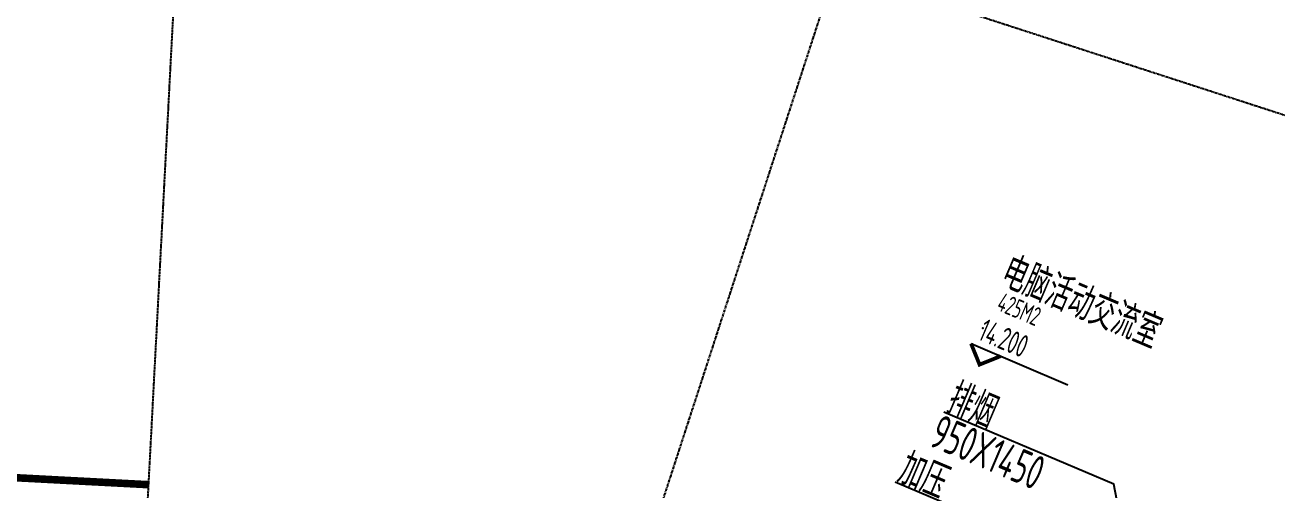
# Model space of a CAD drawing. Extents: x -3523 to 12007717, y -6694179 to 21431.
# Drawn here: x 11906569 to 11923084, y -6381567 to -6375428 of the extents above; entities that cross this region are included whole.
import ezdxf
from ezdxf.enums import TextEntityAlignment as Align

# ---------------------------------------------------------------- set-up
doc = ezdxf.new("R2010")
doc.units = 0
doc.header["$LTSCALE"] = 10
doc.header["$MEASUREMENT"] = 0
for name, pattern in [('A3-RG-axis-100$0$CENTER', [2, 1.25, -0.25, 0.25, -0.25]), ('A3-RI-4F$0$DASH', [0.35, 0.25, -0.1]), ('A3-SYMB-4F-100$0$$AUDIT_BAD_LTYPE2', [0])]:
    doc.linetypes.add(name, pattern=pattern)
for name, color, linetype in [('A3-RG-axis-100$0$A-GRID', 1, 'A3-RG-axis-100$0$CENTER'), ('A3-SYMB-4F-100$0$$AUDIT_BAD_LAYER1', 7, 'Continuous'), ('A3-SYMB-4F-100$0$A-SYMB', 4, 'Continuous'), ('A3-SYMB-4F-100$0$A-SYMB-AREA', 4, 'Continuous'), ('A3-SYMB-4F-100$0$A-SYMB-NAME', 4, 'Continuous'), ('A3-SYMB-4F-100$0$A-SYMB-NAME-E', 4, 'Continuous')]:
    doc.layers.add(name, color=color, linetype=linetype)
doc.layers.add('A3-RI-4F$0$临时层', color=140, linetype='Continuous', plot=False)
doc.styles.add('A3-SYMB-4F-100$0$ECADI', font='hzs.shx', dxfattribs={"width": 0.7, "bigfont": 'hztxt.shx'})
doc.styles.add('A3-SYMB-4F-100$0$XD2008', font='hzs.shx', dxfattribs={"width": 0.7, "bigfont": 'hztxt.shx'})

# ---------------------------------------------------------------- blocks, each defined once
blk = doc.blocks.new('A3-RI-4F')
at = {"layer": 'A3-RI-4F$0$临时层', "linetype": 'A3-RI-4F$0$DASH', "const_width": 100}
blk.add_lwpolyline([(11895667, -6380840), (11908200, -6381497)], dxfattribs=at)
blk = doc.blocks.new('A3-RG-axis-100')
at = {"layer": 'A3-RG-axis-100$0$A-GRID'}
for p, q in [((11905726.9, -6428689.6), (11909024.2, -6365773.6)), ((11912781.4, -6388482.7), (11919515.7, -6367756.4)), ((11908702.6, -6371911.2), (12006585.7, -6403715.4))]:
    blk.add_line(p, q, dxfattribs=at)
blk = doc.blocks.new('A3-SYMB-4F-100$0$ECADI-TAG-ROOM')
at = {"layer": 'A3-SYMB-4F-100$0$A-SYMB-AREA', "style": 'A3-SYMB-4F-100$0$ECADI', "width": 0.7}
blk.add_attdef('340M2', text='', height=2.5, dxfattribs=at).set_placement((7.17, -1.75), align=Align.MIDDLE_LEFT)
at = {"layer": 'A3-SYMB-4F-100$0$A-SYMB-NAME', "style": 'A3-SYMB-4F-100$0$ECADI', "width": 0.7}
blk.add_attdef('CHINESENAME', (-5.13, 0.09), '', height=4.5, dxfattribs=at)
at = {"layer": 'A3-SYMB-4F-100$0$A-SYMB-NAME-E', "style": 'A3-SYMB-4F-100$0$ECADI', "width": 0.7}
for tag, p in [('ENGLISHHIGH', (-5.13, 8.04)), ('ENGLISHLOW', (-5.13, 4.84))]:
    blk.add_attdef(tag, p, '', height=2.5, dxfattribs=at)
blk = doc.blocks.new('A3-SYMB-4F-100$0$ECADI-TAG-HGHT（国标）')
at = {"color": 1, "const_width": 0.5}
blk.add_lwpolyline([(-2.12, 2.12), (0, 0), (2.12, 2.12)], dxfattribs=at)
at = {"color": 1}
blk.add_point((-1.48, 4.6), dxfattribs=at)
at = {"layer": 'A3-SYMB-4F-100$0$$AUDIT_BAD_LAYER1', "color": 1, "linetype": 'A3-SYMB-4F-100$0$$AUDIT_BAD_LTYPE2'}
blk.add_line((-2.12, 2.12), (11.77, 2.12), dxfattribs=at)
at = {"style": 'A3-SYMB-4F-100$0$XD2008', "width": 0.7}
blk.add_attdef('FL', text='', height=3, dxfattribs=at).set_placement((-2.69, 2.97), align=Align.RIGHT)
for tag, p in [('F.F.L.', (2.28, 2.97)), ('T.O.S.', (2.28, -1.1))]:
    blk.add_attdef(tag, p, '', height=3, dxfattribs=at)
blk = doc.blocks.new('A3-SYMB-4F-100')
at = {"layer": 'A3-SYMB-4F-100$0$A-SYMB'}
for points in [[(11921772, -6385875), (11920930, -6381490), (11918691, -6380540)], [(11920797, -6385409), (11920285, -6382413), (11918046, -6381463)]]:
    blk.add_lwpolyline(points, dxfattribs=at)
ref = blk.add_blockref('A3-SYMB-4F-100$0$ECADI-TAG-ROOM', (11919874, -6379072), dxfattribs=dict(at, xscale=99.99999999989046, yscale=100.0000000001164, rotation=337))
ref.add_attrib('CHINESENAME', '电脑活动交流室', (11919405, -6378863), dxfattribs={"height": 450, "rotation": 337, "style": 'A3-SYMB-4F-100$0$ECADI', "width": 0.7})
ref.add_attrib('340M2', '425M2', dxfattribs={"height": 250, "rotation": 337, "style": 'A3-SYMB-4F-100$0$ECADI', "width": 0.7}).set_placement((11919422, -6379070), align=Align.MIDDLE_LEFT)
ref = blk.add_blockref('A3-SYMB-4F-100$0$ECADI-TAG-HGHT（国标）', (11919161, -6379912), dxfattribs=dict(at, xscale=100, yscale=100, rotation=337))
ref.add_attrib('F.F.L.', '14.200', (11919126, -6379575), dxfattribs={"layer": '0', "height": 300, "rotation": 337, "style": 'A3-SYMB-4F-100$0$XD2008', "width": 0.7})
ref = blk.add_blockref('A3-SYMB-4F-100$0$ECADI-TAG-ROOM', (11918788, -6380588), dxfattribs=dict(at, xscale=-99.99999999989049, yscale=100.0000000001164, rotation=337.0000000008721))
ref.add_attrib('CHINESENAME', '排烟', (11918693, -6380538), dxfattribs={"height": 450, "rotation": 337, "style": 'A3-SYMB-4F-100$0$ECADI', "width": 0.7})
ref = blk.add_blockref('A3-SYMB-4F-100$0$ECADI-TAG-ROOM', (11918572, -6381025), dxfattribs=dict(at, xscale=-99.99999999989049, yscale=100.0000000001164, rotation=337.0000000008721))
ref.add_attrib('CHINESENAME', '950X1450', (11918476, -6380975), dxfattribs={"height": 450, "rotation": 337, "style": 'A3-SYMB-4F-100$0$ECADI', "width": 0.7})
ref = blk.add_blockref('A3-SYMB-4F-100$0$ECADI-TAG-ROOM', (11918144, -6381511), dxfattribs=dict(at, xscale=-99.99999999989049, yscale=100.0000000001164, rotation=337.0000000008721))
ref.add_attrib('CHINESENAME', '加压', (11918048, -6381461), dxfattribs={"height": 450, "rotation": 337, "style": 'A3-SYMB-4F-100$0$ECADI', "width": 0.7})

msp = doc.modelspace()

# ---------------------------------------------------------------- block references
for name in ['A3-RI-4F', 'A3-RG-axis-100', 'A3-SYMB-4F-100']:
    msp.add_blockref(name, (0, 0))

doc.saveas('drawing.dxf')
